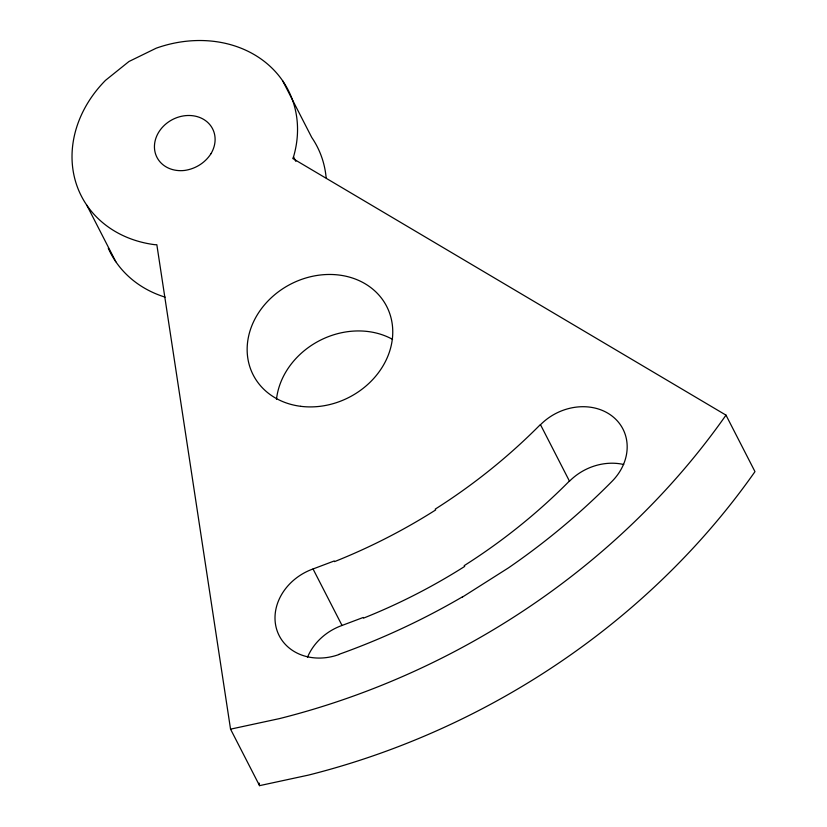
<?xml version="1.0" encoding="UTF-8"?>
<svg xmlns="http://www.w3.org/2000/svg" width="827" height="827" viewBox="0 0 827 827"><rect width="100%" height="100%" fill="white"/><g stroke="black" fill="none" stroke-linecap="round" stroke-linejoin="round"><path stroke-width="1.24" d="M293.523 156.841L292.789 158.505L725.992 415.133L754.979 471.628A677.84 575.592 -27.2 0 1 308.43 775.106L259.544 785.65L230.547 729.156L156.841 244.72L154.969 244.709A116.194 98.64 -27.2 0 1 105.505 80.343L128.971 61.498L156.22 48.183A116.194 98.64 -27.2 0 1 293.523 156.841L295.839 161.358M462.345 597.125L508.419 567.901A626.359 531.761 -27.2 0 0 612.125 481.242A52.421 44.513 -27.2 0 0 612.445 416.343A52.421 44.513 -27.2 0 0 540.507 424.716L569.493 481.211A52.421 44.513 -27.2 0 1 623.744 464.516M338.698 654.633A52.421 44.503 -27.2 0 1 276.642 629.295A52.421 44.503 -27.2 0 1 313.04 568.966L334.263 560.954M307.499 657.279A52.421 44.503 -27.2 0 1 342.037 625.46L363.26 617.459M230.547 729.156L279.443 718.611A677.84 575.592 -27.2 0 0 725.992 415.133M282.741 80.943L311.738 137.447A116.194 98.64 -27.2 0 1 326.148 177.774M313.04 568.966L342.037 625.46M86.804 205.21L115.801 261.704M259.151 783.097L259.544 785.65M165.1 297.141A116.194 98.64 -27.2 0 1 108.265 248.162M276.476 399.431A75.019 63.751 -27.1 0 1 319.573 340.61A75.019 63.751 -27.1 0 1 392.577 339.38M464.702 566.412A521.506 443.737 -27.2 0 1 363.498 618.141M569.348 481.097A521.517 442.745 -27.2 0 1 464.185 565.647M435.715 509.918A521.506 443.737 -27.2 0 1 334.511 561.636M540.351 424.602A521.517 442.745 -27.2 0 1 435.188 509.143M462.241 596.97A626.359 531.761 -27.2 0 1 338.646 654.457M210.957 153.729C205.117 162.878 195.317 168.935 184.597 170.445A31.261 26.536 -27.2 0 1 154.928 141.768A31.261 26.536 -27.2 0 1 195.317 116.162A31.261 26.536 -27.2 0 1 210.957 153.729M300.718 406.315A75.019 63.689 -27.2 0 0 390.385 315.573A75.019 63.689 -27.2 0 0 268.775 300.18A75.019 63.689 -27.2 0 0 300.718 406.315"/></g></svg>
